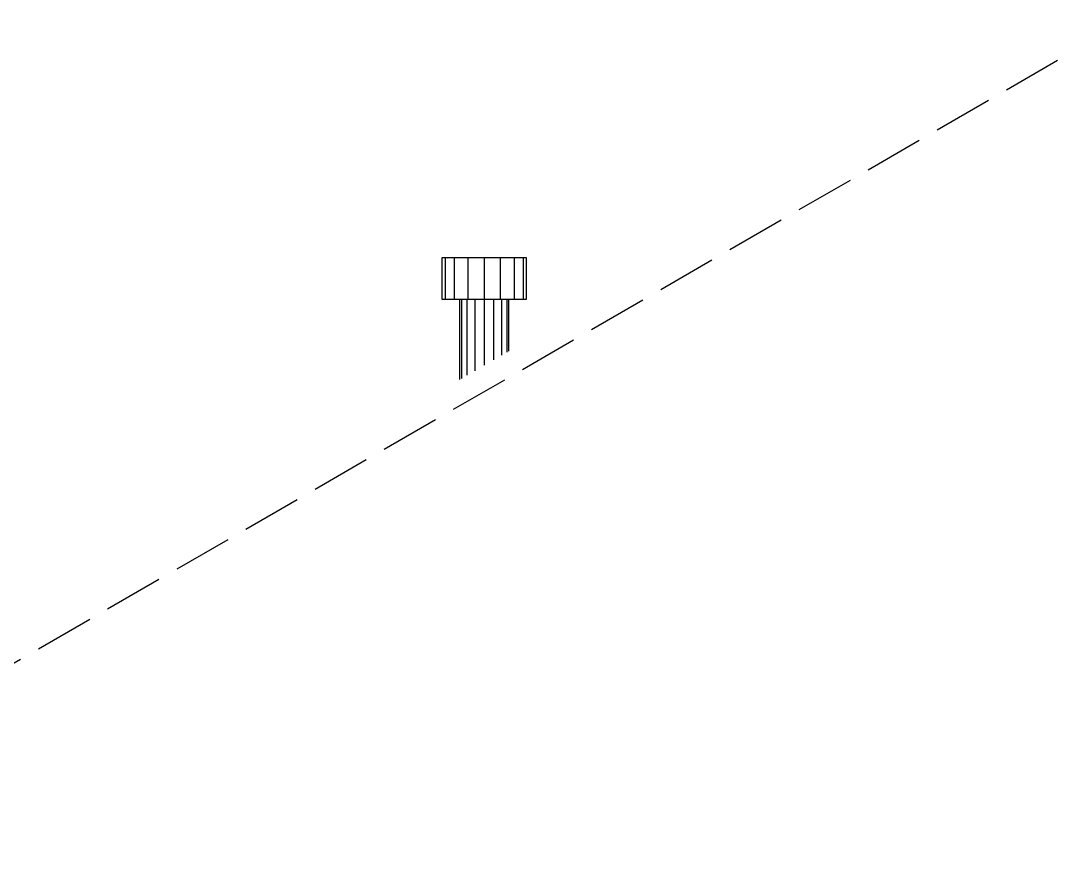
# Model space of a CAD drawing. Header units: millimetres. Extents: x 0 to 1200, y 0 to 841.
# Drawn here: x 103.86 to 138.89, y 732.54 to 761.23 of the extents above; entities that cross this region are included whole.
import ezdxf

# ---------------------------------------------------------------- set-up
doc = ezdxf.new("R2010")
doc.units = ezdxf.units.MM
doc.linetypes.add('VERDECKT2_S2', pattern=[2.7, 2, -0.7])
doc.layers.add('Standard', color=7, linetype='Continuous', lineweight=25)

msp = doc.modelspace()

# ---------------------------------------------------------------- linework, layer by layer
at = {"layer": 'Standard', "color": 5, "linetype": 'VERDECKT2_S2', "lineweight": -3}
msp.add_line((141.268, 761.23), (91.568, 732.536), dxfattribs=at)
at = {"layer": 'Standard', "color": 59, "linetype": 'Continuous', "lineweight": -3}
for p, q in [((118.215, 753.215), (118.106, 753.215)), ((118.106, 753.215), (118.106, 751.815)), ((118.525, 753.215), (118.215, 753.215)), ((118.215, 753.215), (118.215, 751.815)), ((118.989, 753.215), (118.525, 753.215)), ((118.525, 753.215), (118.525, 751.815)), ((119.536, 753.215), (118.989, 753.215)), ((118.989, 753.215), (118.989, 751.815)), ((119.536, 753.215), (119.536, 751.815)), ((120.083, 753.215), (119.536, 753.215)), ((120.083, 753.215), (120.083, 751.815)), ((120.547, 753.215), (120.083, 753.215)), ((120.547, 753.215), (120.547, 751.815)), ((120.857, 753.215), (120.547, 753.215)), ((120.966, 753.215), (120.857, 753.215)), ((120.857, 753.215), (120.857, 751.815)), ((120.966, 751.815), (120.966, 753.215)), ((118.106, 751.815), (118.215, 751.815)), ((118.215, 751.815), (118.525, 751.815)), ((118.525, 751.815), (118.989, 751.815)), ((118.706, 751.815), (118.706, 749.1)), ((118.769, 751.815), (118.769, 749.137)), ((118.949, 751.815), (118.949, 749.241)), ((118.989, 751.815), (119.536, 751.815)), ((119.218, 751.815), (119.218, 749.396)), ((119.536, 751.815), (120.083, 751.815)), ((119.536, 751.815), (119.536, 749.58)), ((119.853, 751.815), (119.853, 749.763)), ((120.083, 751.815), (120.547, 751.815)), ((120.123, 751.815), (120.123, 749.918)), ((120.303, 751.815), (120.303, 750.022)), ((120.366, 750.059), (120.366, 751.815)), ((120.547, 751.815), (120.857, 751.815)), ((120.857, 751.815), (120.966, 751.815))]:
    msp.add_line(p, q, dxfattribs=at)

doc.saveas('drawing.dxf')
